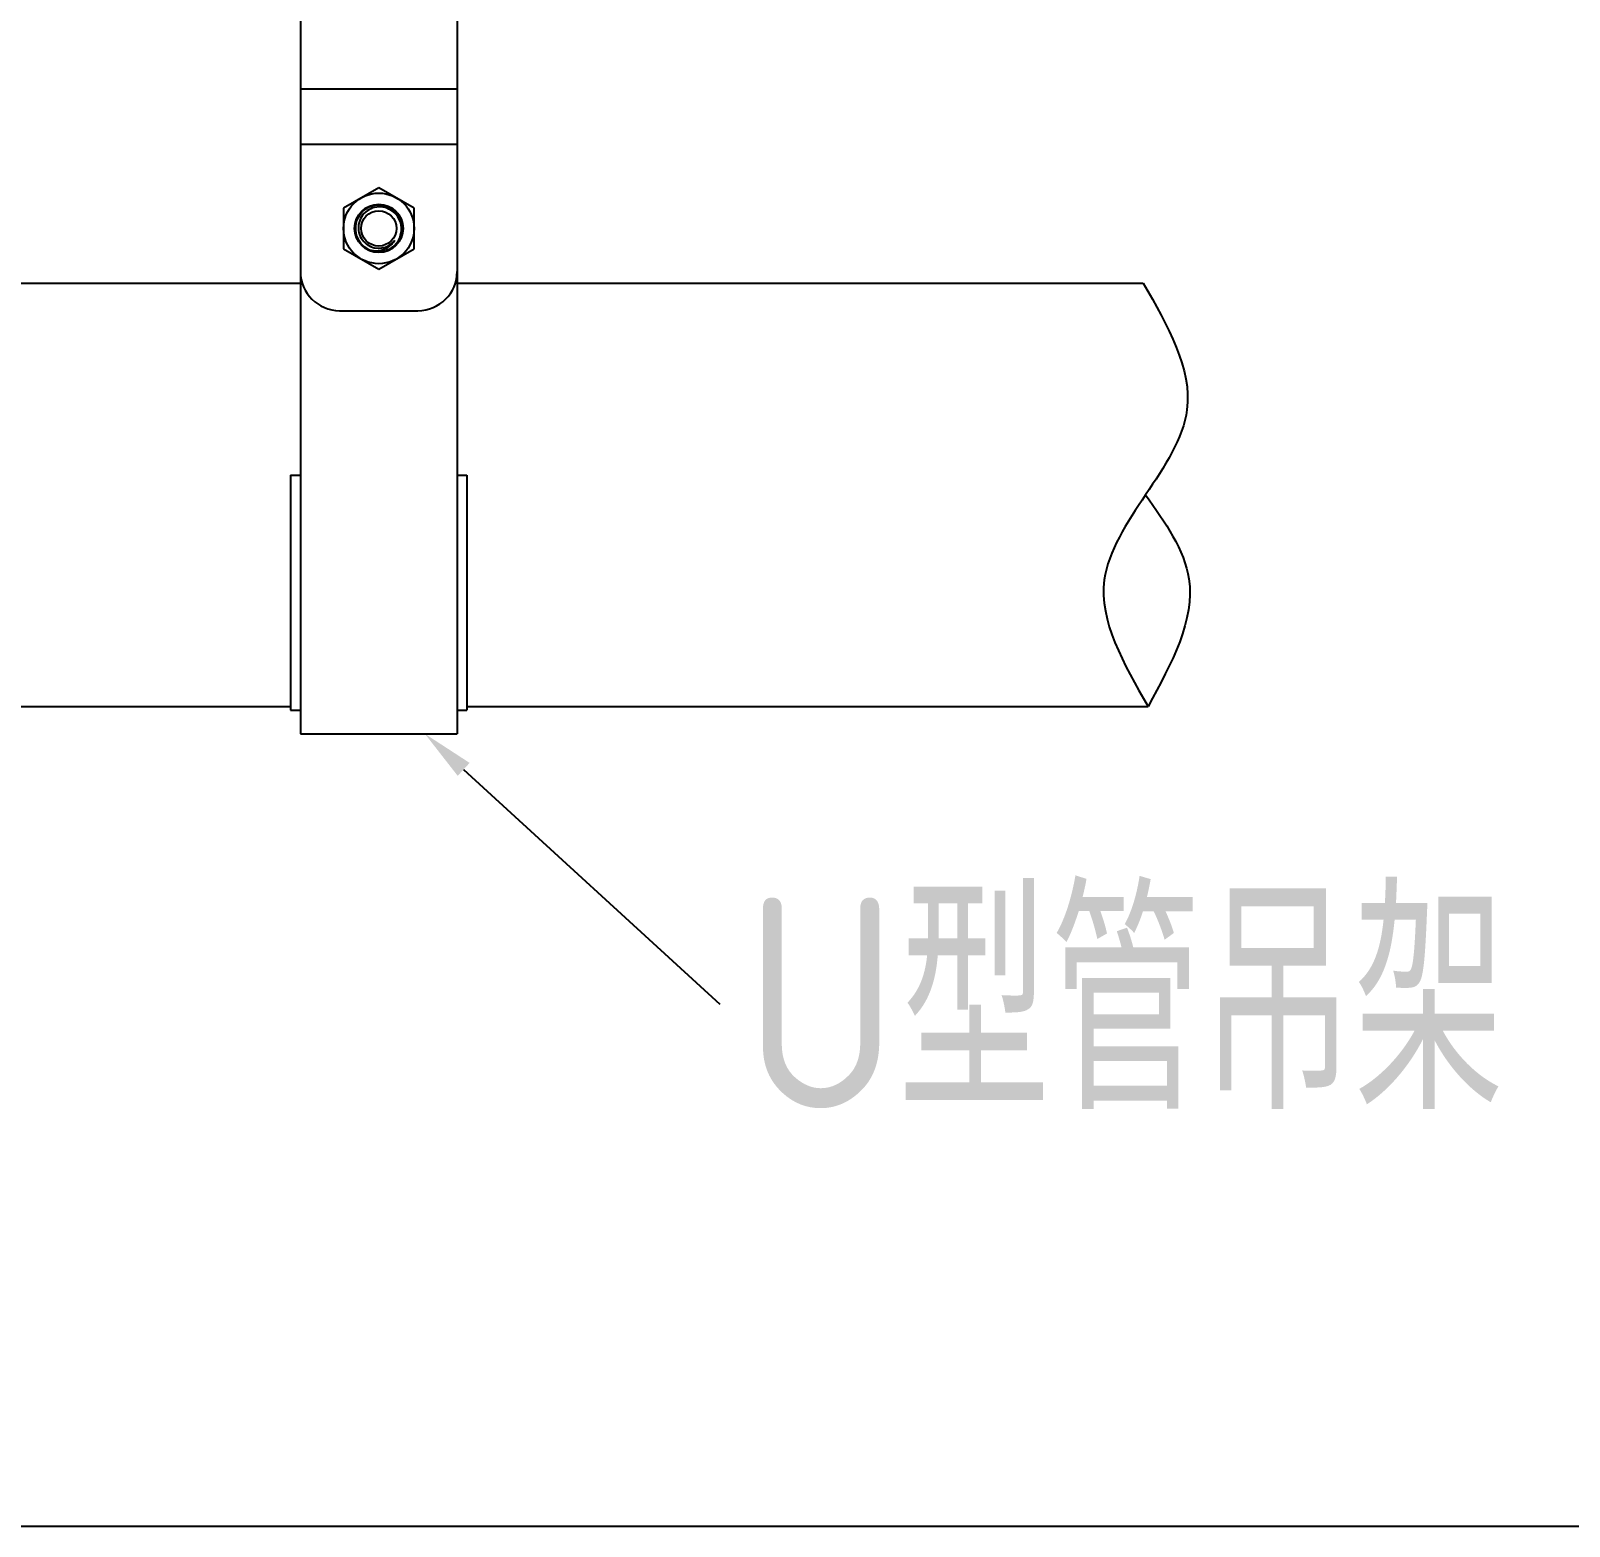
# Model space of a CAD drawing. Extents: x -409572 to -157272, y 600795 to 878326.
# Drawn here: x -388937 to -386014, y 816700 to 819540 of the extents above; entities that cross this region are included whole.
import ezdxf

# ---------------------------------------------------------------- set-up
doc = ezdxf.new("R2010")
doc.units = 0
doc.header["$LTSCALE"] = 1000
doc.header["$MEASUREMENT"] = 0
doc.linetypes.add('CONTINOUS', pattern=[0])
doc.layers.get('0').update_dxf_attribs({"linetype": 'CONTINUOUS'})
doc.layers.add('H-喷淋图块', color=153, linetype='CONTINOUS')
doc.styles.get("Standard").update_dxf_attribs({"font": 'GBENOR', "bigfont": 'GBCBIG'})

msp = doc.modelspace()

# ---------------------------------------------------------------- linework, layer by layer
at = {"linetype": 'CONTINUOUS'}
for p, q in [((-388424.3, 819641), (-388424.3, 818204.8)), ((-388126.7, 819641), (-388126.7, 818204.8)), ((-388424.3, 819429.9), (-388126.7, 819429.9)), ((-388424.3, 819324.7), (-388126.7, 819324.7)), ((-388275.5, 819242), (-388342.5, 819203.4)), ((-388208.5, 819203.4), (-388275.5, 819242)), ((-388342.5, 819203.4), (-388342.5, 819126)), ((-388242.6, 819196.3), (-388242.6, 819196.4)), ((-388208.5, 819126), (-388208.5, 819203.4)), ((-388229.8, 819163.9), (-388229.8, 819163.8)), ((-388229.8, 819163.8), (-388229.8, 819163.9)), ((-388342.5, 819126), (-388275.5, 819087.4)), ((-388275.5, 819087.4), (-388208.5, 819126)), ((-388232.7, 819149.9), (-388232.8, 819149.9)), ((-389019.6, 819060.5), (-388424.3, 819060.5)), ((-388126.7, 819060.5), (-386823.6, 819060.5)), ((-388349.9, 819008.4), (-388201.1, 819008.4)), ((-388442.9, 818695.9), (-388424.3, 818695.9)), ((-388442.9, 818695.9), (-388442.9, 818249.4)), ((-388126.7, 818695.9), (-388108.1, 818695.9)), ((-388108.1, 818695.9), (-388108.1, 818249.4)), ((-389019.6, 818256.8), (-388442.9, 818256.8)), ((-388442.9, 818249.4), (-388424.3, 818249.4)), ((-388126.7, 818249.4), (-388108.1, 818249.4)), ((-388108.1, 818256.8), (-386814.3, 818256.8)), ((-388424.3, 818204.8), (-388126.7, 818204.8))]:
    msp.add_line(p, q, dxfattribs=at)
msp.add_lwpolyline([(-388114.3, 818137.2), (-387627.6, 817691)])
for radius in [67, 46, 33.5]:
    msp.add_circle((-388275.5, 819164.7), radius, dxfattribs=at)
for centre, radius, start, end in [((-388275.5, 819164.7), 44.6, 289.2516, 285.8624), ((-388278.4, 819168.6), 45.3, 37.5746, 37.804), ((-388275.5, 819164.7), 45.7, 358.9347, 43.9347), ((-388275.4, 819164.8), 45.5, 43.5298, 43.8601), ((-388278.1, 819168.8), 45, 23.7868, 37.58), ((-388275.4, 819164.8), 45.6, 42.2619, 43.5296), ((-388275.4, 819166), 45.6, 339.7627, 355.681), ((-388275.3, 819164.7), 45.5, 358.4793, 358.884), ((-388275.3, 819166), 45.5, 356.9021, 357.2428), ((-388275.3, 819166), 45.5, 355.7063, 356.9019), ((-388275.4, 819164.7), 45.6, 356.8796, 358.4789), ((-388275.4, 819164.9), 37.8, 225.5961, 226.2446), ((-388275.4, 819164.8), 37.8, 226.2446, 228.0002), ((-388276.4, 819165.7), 37.9, 228.6612, 231.1139), ((-388275.4, 819164.8), 37.7, 227.9995, 230.7843), ((-388276.5, 819165.6), 37.8, 231.1145, 231.9132), ((-388276.5, 819165.6), 37.7, 231.9133, 232.2395), ((-388276.5, 819165.5), 37.7, 232.2392, 233.5406), ((-388275.5, 819164.6), 37.5, 230.7847, 232.8059), ((-388276.6, 819165.4), 37.5, 233.5408, 234.432), ((-388276.7, 819165.3), 37.4, 234.4319, 235.3008), ((-388275.6, 819164.5), 37.3, 232.8069, 233.4634), ((-388276.7, 819165.2), 37.3, 235.3009, 236.124), ((-388275.7, 819164.4), 37.2, 233.4634, 234.1215), ((-388275.5, 819164.7), 37.6, 234.1217, 323.4602), ((-388278.8, 819161.1), 38.5, 313.9118, 316.6738), ((-388278.5, 819160.9), 38, 316.6606, 330.8247), ((-388275.6, 819164.8), 37.7, 312.0918, 313.8775), ((-388275.6, 819164.8), 37.8, 313.8772, 315.0442), ((-388275.6, 819164.8), 37.8, 315.0437, 319.2498), ((-388275.5, 819164.7), 37.6, 319.2512, 320.8333), ((-388275.4, 819164.7), 37.5, 320.8338, 321.0993), ((-388275.4, 819164.6), 37.5, 321.0993, 321.4855), ((-388275.3, 819164.6), 37.4, 321.4854, 322.2771), ((-388275.2, 819164.5), 37.3, 322.2769, 323.4597), ((-388274.7, 819165.8), 44.9, 312.1086, 339.2138), ((-388275, 819165.9), 45.2, 339.2792, 339.7106), ((-388276.7, 819164.1), 44.4, 287.5508, 290.9671), ((-388349.9, 819082.8), 74.4, 180, 270), ((-388201.1, 819082.8), 74.4, 270, 0)]:
    msp.add_arc(centre, radius, start, end, dxfattribs=at)
for points, knots in [([(-388303.7, 819192.8), (-388307.2, 819189.1), (-388312.8, 819180.1), (-388315.3, 819164.5), (-388311.6, 819149.1), (-388305.3, 819140.6), (-388301.4, 819137.2)], [0, 0, 0, 0, 0.250059, 0.500072, 0.750044, 1, 1, 1, 1]), ([(-388275.5, 819205.6), (-388280.8, 819205.4), (-388291.3, 819203), (-388300.2, 819196.7), (-388303.7, 819192.8)], [0, 0, 0, 0, 0.500062, 1, 1, 1, 1]), ([(-388246.4, 819194.8), (-388250.3, 819198.4), (-388259.5, 819204), (-388270.2, 819205.8), (-388275.5, 819205.6)], [0, 0, 0, 0, 0.500002, 1, 1, 1, 1]), ([(-388260.8, 819122.6), (-388254, 819125.2), (-388241.5, 819134), (-388231.5, 819154.4), (-388232.7, 819177.1), (-388241, 819189.9), (-388246.4, 819194.8)], [0, 0, 0, 0, 0.250144, 0.500177, 0.750123, 1, 1, 1, 1]), ([(-388297.2, 819125.7), (-388292.2, 819123.6), (-388281.2, 819121.2), (-388270, 819123.2), (-388265, 819125.2)], [0, 0, 0, 0, 0.500292, 1, 1, 1, 1]), ([(-386819, 818658.7), (-386782.1, 818606.2), (-386693.1, 818479.5), (-386769.6, 818339.1), (-386814.3, 818256.8)], [597.636888, 597.636888, 597.636888, 597.636888, 845.186192, 1195.273775, 1195.273775, 1195.273775, 1195.273775])]:
    msp.add_open_spline(points, degree=3, knots=knots, dxfattribs=at)
msp.add_open_spline([(-388265, 819125.2), (-388260.2, 819127.1), (-388255.8, 819129.9), (-388252.2, 819133.4)], degree=3, dxfattribs=at)
msp.add_spline([(-386823.6, 819060.5), (-386740.5, 818820.3), (-386897.5, 818497), (-386814.3, 818256.8)], degree=3, dxfattribs=at)
msp.add_solid([(-388125.6, 818124.9), (-388188, 818204.8), (-388103, 818149.5)])
at = {"layer": 'H-喷淋图块', "color": 134, "ltscale": 0.5}
msp.add_lwpolyline([(-403351.8, 816699.7), (-381371.8, 816699.7)], dxfattribs=at)

# ---------------------------------------------------------------- texts
msp.add_text('U型管吊架', height=400, rotation=360).set_placement((-387582.3, 817492.4))

doc.saveas('drawing.dxf')
